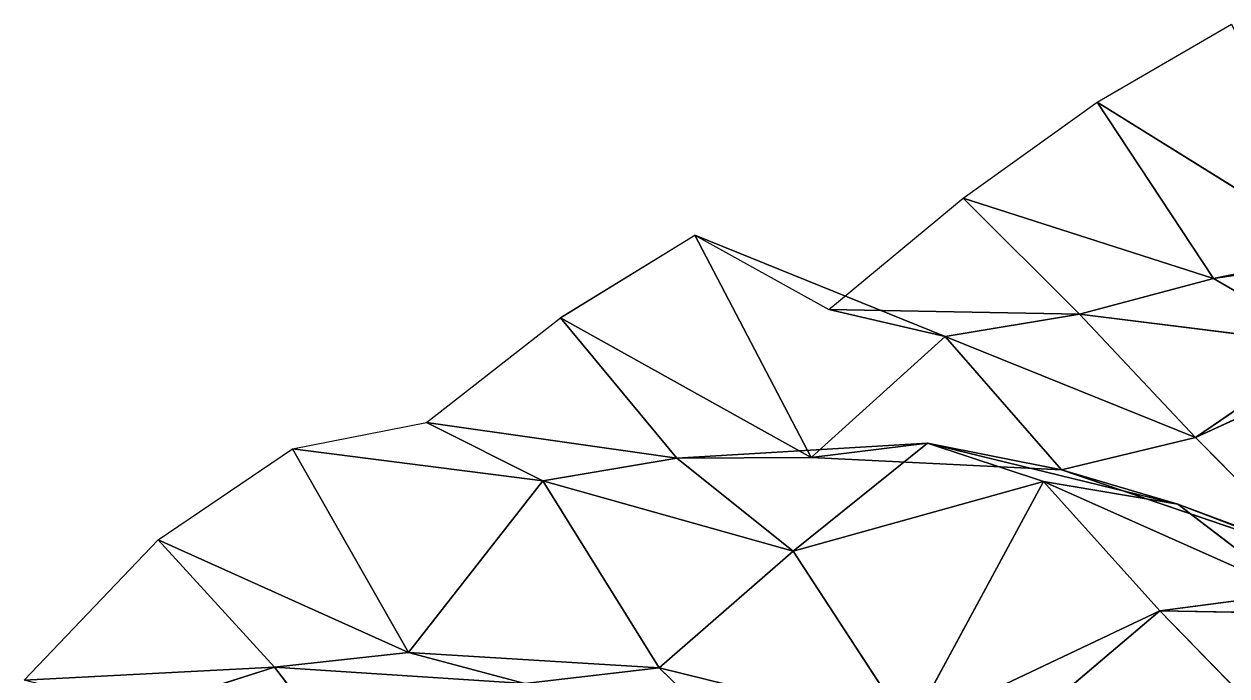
# Model space of a CAD drawing. Header units: metres. Extents: x -3703 to 431, y -1555 to 134.
# Drawn here: x -3474.8 to -3354.5, y -1425.4 to -1360.2 of the extents above; entities that cross this region are included whole.
import ezdxf

# ---------------------------------------------------------------- set-up
doc = ezdxf.new("R2010")
doc.units = ezdxf.units.M

msp = doc.modelspace()

# ---------------------------------------------------------------- linework, layer by layer
for p, q in [((-3367.5186, -1368.0209, -7053.718), (-3354.1023, -1360.204, -7027.97)), ((-3380.935, -1377.6057, -7079.07), (-3367.5186, -1368.0209, -7053.718)), ((-3342.4746, -1383.6305, -7063.0586), (-3367.5186, -1368.0209, -7053.718)), ((-3367.5186, -1368.0209, -7053.718), (-3355.891, -1385.6709, -7090.0977)), ((-3355.891, -1385.6709, -7090.0977), (-3367.5186, -1368.0209, -7053.718)), ((-3367.5186, -1368.0209, -7053.718), (-3342.4746, -1383.6305, -7063.0586)), ((-3394.3516, -1388.7498, -7104.073), (-3380.935, -1377.6057, -7079.07)), ((-3355.891, -1385.6709, -7090.0977), (-3380.935, -1377.6057, -7079.07)), ((-3380.935, -1377.6057, -7079.07), (-3369.3076, -1389.209, -7116.802)), ((-3369.3076, -1389.209, -7116.802), (-3380.935, -1377.6057, -7079.07)), ((-3380.935, -1377.6057, -7079.07), (-3355.891, -1385.6709, -7090.0977)), ((-3330.8472, -1380.5424, -7104.0757), (-3355.891, -1385.6709, -7090.0977)), ((-3355.891, -1385.6709, -7090.0977), (-3330.8472, -1380.5424, -7104.0757)), ((-3421.1843, -1389.5746, -7158.8804), (-3407.7678, -1381.3218, -7133.2305)), ((-3382.7239, -1391.4554, -7143.7954), (-3407.7678, -1381.3218, -7133.2305)), ((-3407.7678, -1381.3218, -7133.2305), (-3394.3516, -1388.7498, -7104.073)), ((-3407.7678, -1381.3218, -7133.2305), (-3396.1404, -1403.5627, -7168.5835)), ((-3396.1404, -1403.5627, -7168.5835), (-3407.7678, -1381.3218, -7133.2305)), ((-3407.7678, -1381.3218, -7133.2305), (-3382.7239, -1391.4554, -7143.7954)), ((-3342.4746, -1383.6305, -7063.0586), (-3355.891, -1385.6709, -7090.0977)), ((-3355.891, -1385.6709, -7090.0977), (-3342.4746, -1383.6305, -7063.0586)), ((-3355.891, -1385.6709, -7090.0977), (-3369.3076, -1389.209, -7116.802)), ((-3369.3076, -1389.209, -7116.802), (-3355.891, -1385.6709, -7090.0977)), ((-3355.891, -1385.6709, -7090.0977), (-3344.2637, -1392.3595, -7128.9287)), ((-3344.2637, -1392.3595, -7128.9287), (-3355.891, -1385.6709, -7090.0977)), ((-3369.3076, -1389.209, -7116.802), (-3394.3516, -1388.7498, -7104.073)), ((-3394.3516, -1388.7498, -7104.073), (-3382.7239, -1391.4554, -7143.7954)), ((-3382.7239, -1391.4554, -7143.7954), (-3394.3516, -1388.7498, -7104.073)), ((-3394.3516, -1388.7498, -7104.073), (-3369.3076, -1389.209, -7116.802)), ((-3369.3076, -1389.209, -7116.802), (-3382.7239, -1391.4554, -7143.7954)), ((-3382.7239, -1391.4554, -7143.7954), (-3369.3076, -1389.209, -7116.802)), ((-3344.2637, -1392.3595, -7128.9287), (-3369.3076, -1389.209, -7116.802)), ((-3369.3076, -1389.209, -7116.802), (-3357.68, -1401.576, -7154.364)), ((-3357.68, -1401.576, -7154.364), (-3369.3076, -1389.209, -7116.802)), ((-3369.3076, -1389.209, -7116.802), (-3344.2637, -1392.3595, -7128.9287)), ((-3434.6006, -1400.0768, -7184.0273), (-3421.1843, -1389.5746, -7158.8804)), ((-3396.1404, -1403.5627, -7168.5835), (-3421.1843, -1389.5746, -7158.8804)), ((-3421.1843, -1389.5746, -7158.8804), (-3409.5566, -1403.613, -7196.068)), ((-3409.5566, -1403.613, -7196.068), (-3421.1843, -1389.5746, -7158.8804)), ((-3421.1843, -1389.5746, -7158.8804), (-3396.1404, -1403.5627, -7168.5835)), ((-3332.636, -1389.9822, -7169.787), (-3357.68, -1401.576, -7154.364)), ((-3357.68, -1401.576, -7154.364), (-3332.636, -1389.9822, -7169.787)), ((-3382.7239, -1391.4554, -7143.7954), (-3396.1404, -1403.5627, -7168.5835)), ((-3396.1404, -1403.5627, -7168.5835), (-3382.7239, -1391.4554, -7143.7954)), ((-3357.68, -1401.576, -7154.364), (-3382.7239, -1391.4554, -7143.7954)), ((-3382.7239, -1391.4554, -7143.7954), (-3371.0964, -1404.8055, -7181.1367)), ((-3371.0964, -1404.8055, -7181.1367), (-3382.7239, -1391.4554, -7143.7954)), ((-3382.7239, -1391.4554, -7143.7954), (-3357.68, -1401.576, -7154.364)), ((-3344.2637, -1392.3595, -7128.9287), (-3357.68, -1401.576, -7154.364)), ((-3357.68, -1401.576, -7154.364), (-3344.2637, -1392.3595, -7128.9287)), ((-3448.017, -1402.705, -7210.9346), (-3434.6006, -1400.0768, -7184.0273)), ((-3409.5566, -1403.613, -7196.068), (-3434.6006, -1400.0768, -7184.0273)), ((-3434.6006, -1400.0768, -7184.0273), (-3422.9731, -1405.9053, -7223.0503)), ((-3422.9731, -1405.9053, -7223.0503), (-3434.6006, -1400.0768, -7184.0273)), ((-3434.6006, -1400.0768, -7184.0273), (-3409.5566, -1403.613, -7196.068)), ((-3384.5127, -1402.1273, -7209.231), (-3409.5566, -1403.613, -7196.068)), ((-3409.5566, -1403.613, -7196.068), (-3384.5127, -1402.1273, -7209.231)), ((-3384.5127, -1402.1273, -7209.231), (-3397.9292, -1412.9174, -7234.3135)), ((-3397.9292, -1412.9174, -7234.3135), (-3384.5127, -1402.1273, -7209.231)), ((-3396.1404, -1403.5627, -7168.5835), (-3384.5127, -1402.1273, -7209.231)), ((-3384.5127, -1402.1273, -7209.231), (-3396.1404, -1403.5627, -7168.5835)), ((-3371.0964, -1404.8055, -7181.1367), (-3384.5127, -1402.1273, -7209.231)), ((-3359.4688, -1408.2441, -7220.6943), (-3384.5127, -1402.1273, -7209.231)), ((-3384.5127, -1402.1273, -7209.231), (-3371.0964, -1404.8055, -7181.1367)), ((-3384.5127, -1402.1273, -7209.231), (-3372.8853, -1405.9624, -7248.7)), ((-3372.8853, -1405.9624, -7248.7), (-3384.5127, -1402.1273, -7209.231)), ((-3384.5127, -1402.1273, -7209.231), (-3359.4688, -1408.2441, -7220.6943)), ((-3357.68, -1401.576, -7154.364), (-3371.0964, -1404.8055, -7181.1367)), ((-3371.0964, -1404.8055, -7181.1367), (-3357.68, -1401.576, -7154.364)), ((-3357.68, -1401.576, -7154.364), (-3346.0525, -1413.3329, -7192.061)), ((-3346.0525, -1413.3329, -7192.061), (-3357.68, -1401.576, -7154.364)), ((-3461.4336, -1411.7997, -7236.3965), (-3448.017, -1402.705, -7210.9346)), ((-3422.9731, -1405.9053, -7223.0503), (-3448.017, -1402.705, -7210.9346)), ((-3448.017, -1402.705, -7210.9346), (-3436.3896, -1423.0812, -7246.705)), ((-3436.3896, -1423.0812, -7246.705), (-3448.017, -1402.705, -7210.9346)), ((-3448.017, -1402.705, -7210.9346), (-3422.9731, -1405.9053, -7223.0503)), ((-3409.5566, -1403.613, -7196.068), (-3422.9731, -1405.9053, -7223.0503)), ((-3422.9731, -1405.9053, -7223.0503), (-3409.5566, -1403.613, -7196.068)), ((-3396.1404, -1403.5627, -7168.5835), (-3409.5566, -1403.613, -7196.068)), ((-3409.5566, -1403.613, -7196.068), (-3396.1404, -1403.5627, -7168.5835)), ((-3409.5566, -1403.613, -7196.068), (-3397.9292, -1412.9174, -7234.3135)), ((-3397.9292, -1412.9174, -7234.3135), (-3409.5566, -1403.613, -7196.068)), ((-3371.0964, -1404.8055, -7181.1367), (-3396.1404, -1403.5627, -7168.5835)), ((-3396.1404, -1403.5627, -7168.5835), (-3371.0964, -1404.8055, -7181.1367)), ((-3346.0525, -1413.3329, -7192.061), (-3371.0964, -1404.8055, -7181.1367)), ((-3371.0964, -1404.8055, -7181.1367), (-3359.4688, -1408.2441, -7220.6943)), ((-3359.4688, -1408.2441, -7220.6943), (-3371.0964, -1404.8055, -7181.1367)), ((-3371.0964, -1404.8055, -7181.1367), (-3346.0525, -1413.3329, -7192.061)), ((-3422.9731, -1405.9053, -7223.0503), (-3436.3896, -1423.0812, -7246.705)), ((-3436.3896, -1423.0812, -7246.705), (-3422.9731, -1405.9053, -7223.0503)), ((-3397.9292, -1412.9174, -7234.3135), (-3422.9731, -1405.9053, -7223.0503)), ((-3422.9731, -1405.9053, -7223.0503), (-3411.3457, -1424.5873, -7259.1997)), ((-3411.3457, -1424.5873, -7259.1997), (-3422.9731, -1405.9053, -7223.0503)), ((-3422.9731, -1405.9053, -7223.0503), (-3397.9292, -1412.9174, -7234.3135)), ((-3372.8853, -1405.9624, -7248.7), (-3397.9292, -1412.9174, -7234.3135)), ((-3397.9292, -1412.9174, -7234.3135), (-3372.8853, -1405.9624, -7248.7)), ((-3372.8853, -1405.9624, -7248.7), (-3386.3018, -1430.7577, -7270.651)), ((-3386.3018, -1430.7577, -7270.651), (-3372.8853, -1405.9624, -7248.7)), ((-3359.4688, -1408.2441, -7220.6943), (-3372.8853, -1405.9624, -7248.7)), ((-3347.8413, -1417.1167, -7259.037), (-3372.8853, -1405.9624, -7248.7)), ((-3372.8853, -1405.9624, -7248.7), (-3359.4688, -1408.2441, -7220.6943)), ((-3372.8853, -1405.9624, -7248.7), (-3361.2578, -1418.9132, -7286.131)), ((-3361.2578, -1418.9132, -7286.131), (-3372.8853, -1405.9624, -7248.7)), ((-3372.8853, -1405.9624, -7248.7), (-3347.8413, -1417.1167, -7259.037)), ((-3346.0525, -1413.3329, -7192.061), (-3359.4688, -1408.2441, -7220.6943)), ((-3334.4248, -1417.5284, -7231.4497), (-3359.4688, -1408.2441, -7220.6943)), ((-3359.4688, -1408.2441, -7220.6943), (-3346.0525, -1413.3329, -7192.061)), ((-3359.4688, -1408.2441, -7220.6943), (-3347.8413, -1417.1167, -7259.037)), ((-3347.8413, -1417.1167, -7259.037), (-3359.4688, -1408.2441, -7220.6943)), ((-3359.4688, -1408.2441, -7220.6943), (-3334.4248, -1417.5284, -7231.4497)), ((-3474.8499, -1425.8373, -7260.7534), (-3461.4336, -1411.7997, -7236.3965)), ((-3436.3896, -1423.0812, -7246.705), (-3461.4336, -1411.7997, -7236.3965)), ((-3461.4336, -1411.7997, -7236.3965), (-3449.806, -1424.5448, -7273.8735)), ((-3449.806, -1424.5448, -7273.8735), (-3461.4336, -1411.7997, -7236.3965)), ((-3461.4336, -1411.7997, -7236.3965), (-3436.3896, -1423.0812, -7246.705)), ((-3397.9292, -1412.9174, -7234.3135), (-3411.3457, -1424.5873, -7259.1997)), ((-3411.3457, -1424.5873, -7259.1997), (-3397.9292, -1412.9174, -7234.3135)), ((-3397.9292, -1412.9174, -7234.3135), (-3386.3018, -1430.7577, -7270.651)), ((-3386.3018, -1430.7577, -7270.651), (-3397.9292, -1412.9174, -7234.3135)), ((-3347.8413, -1417.1167, -7259.037), (-3361.2578, -1418.9132, -7286.131)), ((-3361.2578, -1418.9132, -7286.131), (-3347.8413, -1417.1167, -7259.037)), ((-3361.2578, -1418.9132, -7286.131), (-3386.3018, -1430.7577, -7270.651)), ((-3386.3018, -1430.7577, -7270.651), (-3361.2578, -1418.9132, -7286.131)), ((-3361.2578, -1418.9132, -7286.131), (-3374.674, -1430.2662, -7311.088)), ((-3374.674, -1430.2662, -7311.088), (-3361.2578, -1418.9132, -7286.131)), ((-3336.2139, -1419.359, -7298.8623), (-3361.2578, -1418.9132, -7286.131)), ((-3361.2578, -1418.9132, -7286.131), (-3349.6301, -1430.8464, -7323.7896)), ((-3349.6301, -1430.8464, -7323.7896), (-3361.2578, -1418.9132, -7286.131)), ((-3361.2578, -1418.9132, -7286.131), (-3336.2139, -1419.359, -7298.8623)), ((-3436.3896, -1423.0812, -7246.705), (-3449.806, -1424.5448, -7273.8735)), ((-3449.806, -1424.5448, -7273.8735), (-3436.3896, -1423.0812, -7246.705)), ((-3411.3457, -1424.5873, -7259.1997), (-3436.3896, -1423.0812, -7246.705)), ((-3436.3896, -1423.0812, -7246.705), (-3424.762, -1426.1781, -7286.34)), ((-3424.762, -1426.1781, -7286.34), (-3436.3896, -1423.0812, -7246.705)), ((-3436.3896, -1423.0812, -7246.705), (-3411.3457, -1424.5873, -7259.1997)), ((-3449.806, -1424.5448, -7273.8735), (-3474.8499, -1425.8373, -7260.7534)), ((-3474.8499, -1425.8373, -7260.7534), (-3449.806, -1424.5448, -7273.8735)), ((-3449.806, -1424.5448, -7273.8735), (-3463.2224, -1428.7964, -7300.4185)), ((-3463.2224, -1428.7964, -7300.4185), (-3449.806, -1424.5448, -7273.8735)), ((-3424.762, -1426.1781, -7286.34), (-3449.806, -1424.5448, -7273.8735)), ((-3449.806, -1424.5448, -7273.8735), (-3438.1785, -1439.6652, -7310.8193)), ((-3438.1785, -1439.6652, -7310.8193), (-3449.806, -1424.5448, -7273.8735)), ((-3449.806, -1424.5448, -7273.8735), (-3424.762, -1426.1781, -7286.34)), ((-3411.3457, -1424.5873, -7259.1997), (-3424.762, -1426.1781, -7286.34)), ((-3424.762, -1426.1781, -7286.34), (-3411.3457, -1424.5873, -7259.1997)), ((-3386.3018, -1430.7577, -7270.651), (-3411.3457, -1424.5873, -7259.1997)), ((-3411.3457, -1424.5873, -7259.1997), (-3399.718, -1435.828, -7297.013)), ((-3399.718, -1435.828, -7297.013), (-3411.3457, -1424.5873, -7259.1997)), ((-3411.3457, -1424.5873, -7259.1997), (-3386.3018, -1430.7577, -7270.651))]:
    msp.add_line(p, q)
for points in [[(-3354.1023, -1360.204, -7027.97), (-3342.4746, -1383.6305, -7063.0586), (-3367.5186, -1368.0209, -7053.718), (-3367.5186, -1368.0208, -7053.718)], [(-3367.5186, -1368.0209, -7053.718), (-3355.891, -1385.6709, -7090.0977), (-3380.935, -1377.6057, -7079.07), (-3380.935, -1377.6056, -7079.07)], [(-3355.891, -1385.6709, -7090.0977), (-3367.5186, -1368.0209, -7053.718), (-3342.4746, -1383.6305, -7063.0586), (-3342.4746, -1383.6304, -7063.0586)], [(-3380.935, -1377.6057, -7079.07), (-3369.3076, -1389.209, -7116.802), (-3394.3516, -1388.7498, -7104.073), (-3394.3516, -1388.7496, -7104.073)], [(-3369.3076, -1389.209, -7116.802), (-3380.935, -1377.6057, -7079.07), (-3355.891, -1385.6709, -7090.0977), (-3355.891, -1385.6708, -7090.0977)], [(-3344.2637, -1392.3595, -7128.9287), (-3355.891, -1385.6709, -7090.0977), (-3330.8472, -1380.5424, -7104.0757), (-3330.8472, -1380.5422, -7104.0757)], [(-3342.4746, -1383.6305, -7063.0586), (-3330.8472, -1380.5424, -7104.0757), (-3355.891, -1385.6709, -7090.0977), (-3355.891, -1385.6708, -7090.0977)], [(-3407.7678, -1381.3218, -7133.2305), (-3396.1404, -1403.5627, -7168.5835), (-3421.1843, -1389.5746, -7158.8804), (-3421.1843, -1389.5745, -7158.8804)], [(-3394.3516, -1388.7498, -7104.073), (-3382.7239, -1391.4554, -7143.7954), (-3407.7678, -1381.3218, -7133.2305), (-3407.7678, -1381.3217, -7133.2305)], [(-3396.1404, -1403.5627, -7168.5835), (-3407.7678, -1381.3218, -7133.2305), (-3382.7239, -1391.4554, -7143.7954), (-3382.7239, -1391.4553, -7143.7954)], [(-3355.891, -1385.6709, -7090.0977), (-3344.2637, -1392.3595, -7128.9287), (-3369.3076, -1389.209, -7116.802), (-3369.3076, -1389.2089, -7116.802)], [(-3382.7239, -1391.4554, -7143.7954), (-3394.3516, -1388.7498, -7104.073), (-3369.3076, -1389.209, -7116.802), (-3369.3076, -1389.2089, -7116.802)], [(-3369.3076, -1389.209, -7116.802), (-3357.68, -1401.576, -7154.364), (-3382.7239, -1391.4554, -7143.7954), (-3382.7239, -1391.4553, -7143.7954)], [(-3357.68, -1401.576, -7154.364), (-3369.3076, -1389.209, -7116.802), (-3344.2637, -1392.3595, -7128.9287), (-3344.2637, -1392.3594, -7128.9287)], [(-3421.1843, -1389.5746, -7158.8804), (-3409.5566, -1403.613, -7196.068), (-3434.6006, -1400.0768, -7184.0273), (-3434.6006, -1400.0767, -7184.0273)], [(-3409.5566, -1403.613, -7196.068), (-3421.1843, -1389.5746, -7158.8804), (-3396.1404, -1403.5627, -7168.5835), (-3396.1404, -1403.5626, -7168.5835)], [(-3346.0525, -1413.3329, -7192.061), (-3357.68, -1401.576, -7154.364), (-3332.636, -1389.9822, -7169.787), (-3332.636, -1389.982, -7169.787)], [(-3344.2637, -1392.3595, -7128.9287), (-3332.636, -1389.9822, -7169.787), (-3357.68, -1401.576, -7154.364), (-3357.68, -1401.5759, -7154.364)], [(-3382.7239, -1391.4554, -7143.7954), (-3371.0964, -1404.8055, -7181.1367), (-3396.1404, -1403.5627, -7168.5835), (-3396.1404, -1403.5626, -7168.5835)], [(-3371.0964, -1404.8055, -7181.1367), (-3382.7239, -1391.4554, -7143.7954), (-3357.68, -1401.576, -7154.364), (-3357.68, -1401.5759, -7154.364)], [(-3434.6006, -1400.0768, -7184.0273), (-3422.9731, -1405.9053, -7223.0503), (-3448.017, -1402.705, -7210.9346), (-3448.017, -1402.7048, -7210.9346)], [(-3422.9731, -1405.9053, -7223.0503), (-3434.6006, -1400.0768, -7184.0273), (-3409.5566, -1403.613, -7196.068), (-3409.5566, -1403.6129, -7196.068)], [(-3397.9292, -1412.9174, -7234.3135), (-3409.5566, -1403.613, -7196.068), (-3384.5127, -1402.1273, -7209.231), (-3384.5127, -1402.1272, -7209.231)], [(-3396.1404, -1403.5627, -7168.5835), (-3384.5127, -1402.1273, -7209.231), (-3409.5566, -1403.613, -7196.068), (-3409.5566, -1403.6129, -7196.068)], [(-3384.5127, -1402.1273, -7209.231), (-3372.8853, -1405.9624, -7248.7), (-3397.9292, -1412.9174, -7234.3135), (-3397.9292, -1412.9172, -7234.3135)], [(-3384.5127, -1402.1273, -7209.231), (-3396.1404, -1403.5627, -7168.5835), (-3371.0964, -1404.8055, -7181.1367), (-3371.0964, -1404.8054, -7181.1367)], [(-3371.0964, -1404.8055, -7181.1367), (-3359.4688, -1408.2441, -7220.6943), (-3384.5127, -1402.1273, -7209.231), (-3384.5127, -1402.1272, -7209.231)], [(-3372.8853, -1405.9624, -7248.7), (-3384.5127, -1402.1273, -7209.231), (-3359.4688, -1408.2441, -7220.6943), (-3359.4688, -1408.244, -7220.6943)], [(-3357.68, -1401.576, -7154.364), (-3346.0525, -1413.3329, -7192.061), (-3371.0964, -1404.8055, -7181.1367), (-3371.0964, -1404.8054, -7181.1367)], [(-3448.017, -1402.705, -7210.9346), (-3436.3896, -1423.0812, -7246.705), (-3461.4336, -1411.7997, -7236.3965), (-3461.4336, -1411.7996, -7236.3965)], [(-3436.3896, -1423.0812, -7246.705), (-3448.017, -1402.705, -7210.9346), (-3422.9731, -1405.9053, -7223.0503), (-3422.9731, -1405.9052, -7223.0503)], [(-3409.5566, -1403.613, -7196.068), (-3397.9292, -1412.9174, -7234.3135), (-3422.9731, -1405.9053, -7223.0503), (-3422.9731, -1405.9052, -7223.0503)], [(-3359.4688, -1408.2441, -7220.6943), (-3371.0964, -1404.8055, -7181.1367), (-3346.0525, -1413.3329, -7192.061), (-3346.0525, -1413.3328, -7192.061)], [(-3422.9731, -1405.9053, -7223.0503), (-3411.3457, -1424.5873, -7259.1997), (-3436.3896, -1423.0812, -7246.705), (-3436.3896, -1423.081, -7246.705)], [(-3411.3457, -1424.5873, -7259.1997), (-3422.9731, -1405.9053, -7223.0503), (-3397.9292, -1412.9174, -7234.3135), (-3397.9292, -1412.9172, -7234.3135)], [(-3386.3018, -1430.7577, -7270.651), (-3397.9292, -1412.9174, -7234.3135), (-3372.8853, -1405.9624, -7248.7), (-3372.8853, -1405.9623, -7248.7)], [(-3372.8853, -1405.9624, -7248.7), (-3361.2578, -1418.9132, -7286.131), (-3386.3018, -1430.7577, -7270.651), (-3386.3018, -1430.7576, -7270.651)], [(-3359.4688, -1408.2441, -7220.6943), (-3347.8413, -1417.1167, -7259.037), (-3372.8853, -1405.9624, -7248.7), (-3372.8853, -1405.9623, -7248.7)], [(-3361.2578, -1418.9132, -7286.131), (-3372.8853, -1405.9624, -7248.7), (-3347.8413, -1417.1167, -7259.037), (-3347.8413, -1417.1166, -7259.037)], [(-3346.0525, -1413.3329, -7192.061), (-3334.4248, -1417.5284, -7231.4497), (-3359.4688, -1408.2441, -7220.6943), (-3359.4688, -1408.244, -7220.6943)], [(-3347.8413, -1417.1167, -7259.037), (-3359.4688, -1408.2441, -7220.6943), (-3334.4248, -1417.5284, -7231.4497), (-3334.4248, -1417.5283, -7231.4497)], [(-3461.4336, -1411.7997, -7236.3965), (-3449.806, -1424.5448, -7273.8735), (-3474.8499, -1425.8373, -7260.7534), (-3474.8499, -1425.8372, -7260.7534)], [(-3449.806, -1424.5448, -7273.8735), (-3461.4336, -1411.7997, -7236.3965), (-3436.3896, -1423.0812, -7246.705), (-3436.3896, -1423.081, -7246.705)], [(-3397.9292, -1412.9174, -7234.3135), (-3386.3018, -1430.7577, -7270.651), (-3411.3457, -1424.5873, -7259.1997), (-3411.3457, -1424.5872, -7259.1997)], [(-3347.8413, -1417.1167, -7259.037), (-3336.2139, -1419.359, -7298.8623), (-3361.2578, -1418.9132, -7286.131), (-3361.2578, -1418.9131, -7286.131)], [(-3374.674, -1430.2662, -7311.088), (-3386.3018, -1430.7577, -7270.651), (-3361.2578, -1418.9132, -7286.131), (-3361.2578, -1418.9131, -7286.131)], [(-3361.2578, -1418.9132, -7286.131), (-3349.6301, -1430.8464, -7323.7896), (-3374.674, -1430.2662, -7311.088), (-3374.674, -1430.2661, -7311.088)], [(-3349.6301, -1430.8464, -7323.7896), (-3361.2578, -1418.9132, -7286.131), (-3336.2139, -1419.359, -7298.8623), (-3336.2139, -1419.3589, -7298.8623)], [(-3436.3896, -1423.0812, -7246.705), (-3424.762, -1426.1781, -7286.34), (-3449.806, -1424.5448, -7273.8735), (-3449.806, -1424.5447, -7273.8735)], [(-3424.762, -1426.1781, -7286.34), (-3436.3896, -1423.0812, -7246.705), (-3411.3457, -1424.5873, -7259.1997), (-3411.3457, -1424.5872, -7259.1997)], [(-3463.2224, -1428.7964, -7300.4185), (-3474.8499, -1425.8373, -7260.7534), (-3449.806, -1424.5448, -7273.8735), (-3449.806, -1424.5447, -7273.8735)], [(-3449.806, -1424.5448, -7273.8735), (-3438.1785, -1439.6652, -7310.8193), (-3463.2224, -1428.7964, -7300.4185), (-3463.2224, -1428.7963, -7300.4185)], [(-3438.1785, -1439.6652, -7310.8193), (-3449.806, -1424.5448, -7273.8735), (-3424.762, -1426.1781, -7286.34), (-3424.762, -1426.178, -7286.34)], [(-3411.3457, -1424.5873, -7259.1997), (-3399.718, -1435.828, -7297.013), (-3424.762, -1426.1781, -7286.34), (-3424.762, -1426.178, -7286.34)], [(-3399.718, -1435.828, -7297.013), (-3411.3457, -1424.5873, -7259.1997), (-3386.3018, -1430.7577, -7270.651), (-3386.3018, -1430.7576, -7270.651)]]:
    msp.add_3dface(points)

doc.saveas('drawing.dxf')
